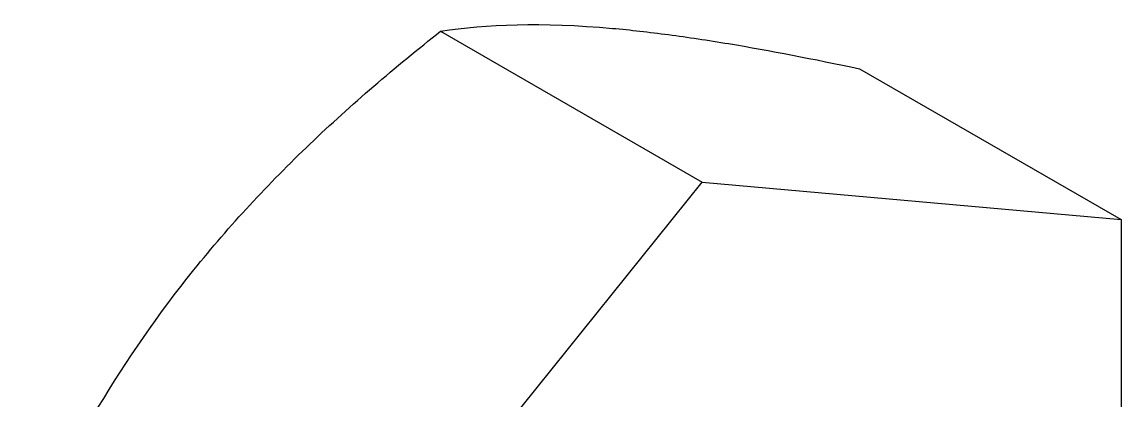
# Model space of a CAD drawing. Extents: x -3.9 to 19, y -12.2 to 0.
# Drawn here: x 4.4644 to 4.8705, y -3.9014 to -3.7617 of the extents above; entities that cross this region are included whole.
import ezdxf

# ---------------------------------------------------------------- set-up
doc = ezdxf.new("R2010")
doc.units = 0
doc.header["$LTSCALE"] = 0.5
doc.header["$MEASUREMENT"] = 0
doc.layers.add('Hardware', color=242, linetype='CONTINUOUS')

msp = doc.modelspace()

# ---------------------------------------------------------------- linework, layer by layer
at = {"layer": 'Hardware', "linetype": 'Continuous', "lineweight": 25, "transparency": 16777216}
for p, q in [((4.619113, -3.765054), (4.715782, -3.820846)), ((4.773791, -3.778919), (4.87046, -3.834711)), ((4.561104, -4.013255), (4.715782, -3.820846)), ((4.715782, -3.820846), (4.87046, -3.834711)), ((4.87046, -3.834711), (4.87046, -3.972836))]:
    msp.add_line(p, q, dxfattribs=at)
for points in [[(4.619113, -3.765054), (4.635982, -3.762454), (4.656284, -3.761651), (4.682637, -3.764013)], [(4.464435, -3.957463), (4.481304, -3.921119), (4.501606, -3.886066), (4.527959, -3.853285)]]:
    msp.add_open_spline(points, degree=3, dxfattribs=at)
for points in [[(4.527959, -3.853285), (4.534522, -3.84512), (4.541442, -3.837107), (4.555748, -3.821613), (4.563161, -3.814096), (4.586088, -3.79215), (4.602286, -3.778324), (4.619113, -3.765054)], [(4.682637, -3.764013), (4.689201, -3.764601), (4.69612, -3.765381), (4.710426, -3.767279), (4.717839, -3.7684), (4.740767, -3.772215), (4.756965, -3.77536), (4.773791, -3.778919)]]:
    msp.add_open_spline(points, degree=3, knots=[0, 0, 0, 0, 0.25, 0.25, 0.5, 0.5, 1, 1, 1, 1], dxfattribs=at)

doc.saveas('drawing.dxf')
